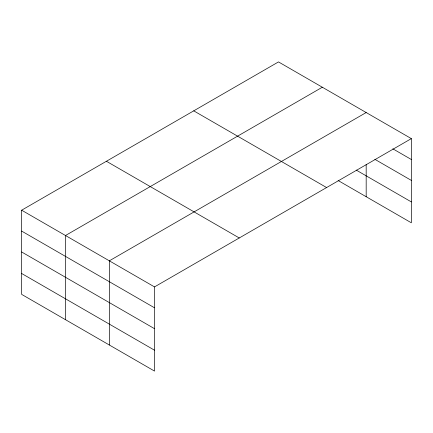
<?xml version="1.0" encoding="UTF-8"?>
<svg xmlns="http://www.w3.org/2000/svg" width="433" height="433" viewBox="0 0 433 433"><rect width="100%" height="100%" fill="white"/><g stroke="black" fill="none" stroke-linecap="round" stroke-linejoin="round"><path stroke-width="0.65" d="M21.65 210.2L154.511 286.906L154.511 371.086L21.65 294.38L21.65 210.2L278.489 61.914L411.35 138.62L411.35 222.8L338.119 180.518M322.336 87.228L65.491 235.514L65.491 319.695M366.177 112.542L109.338 260.828L109.338 345.004M154.511 286.906L411.35 138.62M392.818 148.806L411.35 159.506M374.864 159.328L411.35 180.393M356.24 170.093L411.35 201.913M193.735 110.848L326.59 187.554M106.41 161.265L239.265 237.971M21.65 231.087L154.511 307.793M21.65 251.974L154.511 328.679M21.65 273.494L154.511 350.2M366.177 164.399L366.177 196.717"/></g></svg>
